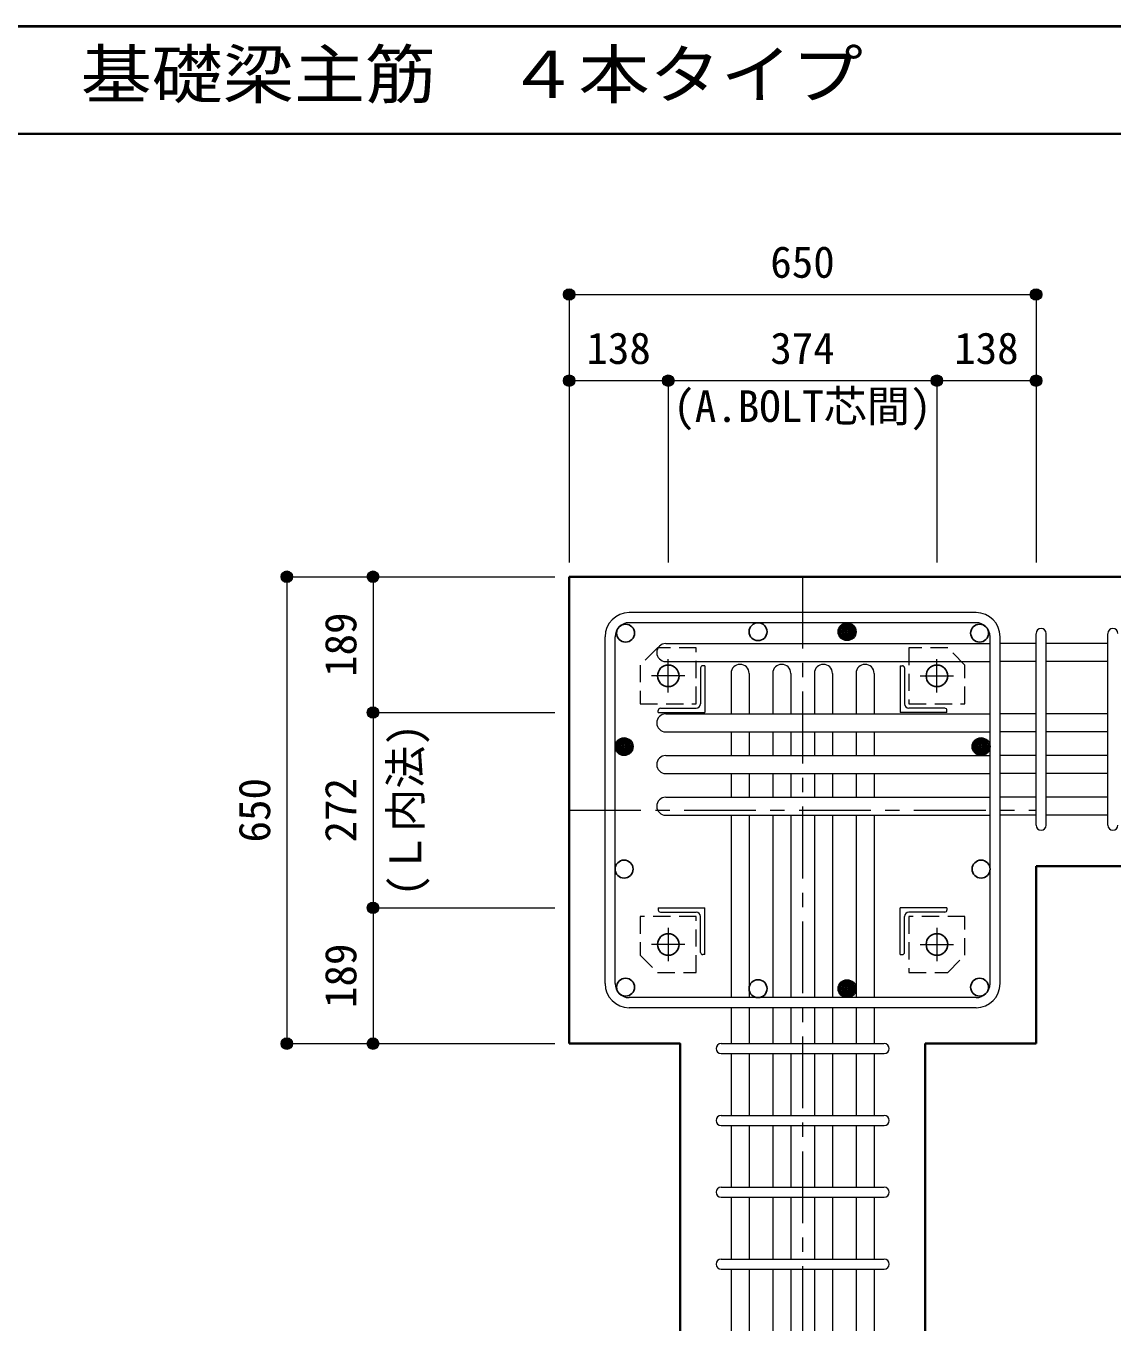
# Model space of a CAD drawing. Units: millimetres at full size, sheet at 1:20. Extents: x -3982 to 3969, y -2797 to 2801.
# Drawn here: x -628 to 885, y 984 to 2801 of the extents above; entities that cross this region are included whole.
import ezdxf
from ezdxf.enums import TextEntityAlignment as Align

# ---------------------------------------------------------------- set-up
doc = ezdxf.new("R2010")
doc.units = ezdxf.units.MM
doc.header["$LTSCALE"] = 20
doc.header["$PDMODE"] = 32
doc.header["$PDSIZE"] = 12
doc.linetypes.add('CHAIN1', pattern=[8, 5, -1, 1, -1])
doc.linetypes.add('DASHED1', pattern=[1.8, 1.2, -0.6])
for name, color, linetype, lineweight in [('6-1_躯体線', 2, 'Continuous', 35), ('6-2_A.Bolt_', 4, 'Continuous', 9), ('6-3_柱型主筋', 4, 'Continuous', 9), ('6-4_フープ', 7, 'Continuous', 18), ('6-5_梁主筋', 7, 'Continuous', 18), ('6-6_S.T.P.', 7, 'Continuous', 18), ('6-7_文字', 7, 'Continuous', 18), ('6-9', 4, 'DASHED1', 9), ('6-D_寸法', 4, 'Continuous', 9), ('F-0_枠', 6, 'Continuous', 40)]:
    doc.layers.add(name, color=color, linetype=linetype, lineweight=lineweight)
doc.styles.add('ＭＳ ゴシック', font='')
doc.styles.get('ＭＳ ゴシック').set_extended_font_data('MS Gothic')

msp = doc.modelspace()

# ---------------------------------------------------------------- linework, layer by layer
at = {"layer": '6-1_躯体線'}
for p, q in [((128.29, 1384.12), (128.29, 2034.12)), ((1178.29, 2034.12), (128.29, 2034.12)), ((1178.29, 1631.12), (778.29, 1631.12)), ((778.29, 1384.12), (778.29, 1631.12)), ((623.79, 984.12), (623.79, 1384.12)), ((778.29, 1384.12), (623.79, 1384.12))]:
    msp.add_line(p, q, dxfattribs=at)
msp.add_lwpolyline([(282.79, 984.12), (282.79, 1384.12), (128.29, 1384.12)], dxfattribs=at)
at = {"layer": '6-2_A.Bolt_', "linetype": 'CHAIN1'}
for p, q in [((266.29, 1872.92), (266.29, 1919.42)), ((640.29, 1872.92), (640.29, 1919.42)), ((289.49, 1896.12), (242.99, 1896.12)), ((617.09, 1896.12), (663.59, 1896.12)), ((266.29, 1545.32), (266.29, 1498.82)), ((640.29, 1545.32), (640.29, 1498.82)), ((289.49, 1522.12), (242.99, 1522.12)), ((617.09, 1522.12), (663.59, 1522.12))]:
    msp.add_line(p, q, dxfattribs=at)
at = {"layer": '6-2_A.Bolt_'}
for p, q in [((317.29, 1910.12), (314.29, 1910.12)), ((317.29, 1910.12), (317.29, 1845.12)), ((589.29, 1910.12), (589.29, 1845.12)), ((589.29, 1910.12), (592.29, 1910.12)), ((311.29, 1907.12), (311.29, 1857.12)), ((595.29, 1907.12), (595.29, 1857.12)), ((252.29, 1845.12), (252.29, 1848.12)), ((252.29, 1845.12), (317.29, 1845.12)), ((255.29, 1851.12), (305.29, 1851.12)), ((654.29, 1845.12), (589.29, 1845.12)), ((651.29, 1851.12), (601.29, 1851.12)), ((654.29, 1845.12), (654.29, 1848.12)), ((252.29, 1573.12), (317.29, 1573.12)), ((252.29, 1573.12), (252.29, 1570.13)), ((255.29, 1567.12), (305.29, 1567.12)), ((317.29, 1508.12), (317.29, 1573.12)), ((654.29, 1573.12), (589.29, 1573.12)), ((589.29, 1508.12), (589.29, 1573.12)), ((651.29, 1567.12), (601.29, 1567.12)), ((654.29, 1573.12), (654.29, 1570.12)), ((311.29, 1511.12), (311.29, 1561.12)), ((595.29, 1511.12), (595.29, 1561.12)), ((317.29, 1508.12), (314.29, 1508.12)), ((589.29, 1508.12), (592.29, 1508.12))]:
    msp.add_line(p, q, dxfattribs=at)
at = {"layer": '6-2_A.Bolt_', "color": 3, "lineweight": 25}
for centre in [(266.29, 1896.12), (640.29, 1896.12), (266.29, 1522.12), (640.29, 1522.12)]:
    msp.add_circle(centre, 15, dxfattribs=at)
at = {"layer": '6-2_A.Bolt_'}
for centre, radius, start, end in [((314.29, 1907.12), 3, 90, 180), ((592.29, 1907.12), 3, 0, 90), ((305.29, 1857.12), 6, 270, 0), ((601.29, 1857.12), 6, 180, 270), ((255.29, 1848.12), 3, 90, 180), ((651.29, 1848.12), 3, 0, 90), ((255.29, 1570.13), 3, 180, 270), ((305.29, 1561.12), 6, 0, 90), ((601.29, 1561.12), 6, 90, 180), ((651.29, 1570.12), 3, 270, 0), ((314.29, 1511.12), 3, 180, 270), ((592.29, 1511.12), 3, 270, 0)]:
    msp.add_arc(centre, radius, start, end, dxfattribs=at)
at = {"layer": '6-3_柱型主筋', "color": 3, "lineweight": 25}
for centre in [(206.84, 1955.57), (391.29, 1957.62), (699.74, 1955.57), (204.79, 1627.06), (701.79, 1627.06), (206.84, 1462.67), (391.29, 1460.62), (699.74, 1462.67)]:
    msp.add_circle(centre, 12.5, dxfattribs=at)
at = {"layer": '6-3_柱型主筋'}
for centre, radius in [((515.29, 1957.62), 12.5), ((515.29, 1957.62), 11.3), ((515.29, 1957.62), 10.1), ((515.29, 1957.62), 8.9), ((515.29, 1957.62), 7.7), ((515.29, 1957.62), 6.5), ((515.29, 1957.62), 5.3), ((515.29, 1957.62), 4.1), ((515.29, 1957.62), 2.9), ((515.29, 1957.62), 1.7), ((515.29, 1957.62), 0.5), ((204.79, 1797.62), 12.5), ((204.79, 1797.62), 11.3), ((204.79, 1797.62), 10.1), ((204.79, 1797.62), 8.9), ((204.79, 1797.62), 7.7), ((204.79, 1797.62), 6.5), ((204.79, 1797.62), 5.3), ((204.79, 1797.62), 4.1), ((204.79, 1797.62), 2.9), ((204.79, 1797.62), 1.7), ((701.79, 1797.62), 12.5), ((701.79, 1797.62), 11.3), ((701.79, 1797.62), 10.1), ((701.79, 1797.62), 8.9), ((701.79, 1797.62), 7.7), ((701.79, 1797.62), 6.5), ((701.79, 1797.62), 5.3), ((701.79, 1797.62), 4.1), ((701.79, 1797.62), 2.9), ((701.79, 1797.62), 1.7), ((204.79, 1797.62), 0.5), ((701.79, 1797.62), 0.5), ((515.29, 1460.62), 12.5), ((515.29, 1460.62), 11.3), ((515.29, 1460.62), 10.1), ((515.29, 1460.62), 8.9), ((515.29, 1460.62), 7.7), ((515.29, 1460.62), 6.5), ((515.29, 1460.62), 5.3), ((515.29, 1460.62), 4.1), ((515.29, 1460.62), 2.9), ((515.29, 1460.62), 1.7), ((515.29, 1460.62), 0.5)]:
    msp.add_circle(centre, radius, dxfattribs=at)
at = {"layer": '6-4_フープ'}
for p, q in [((694.79, 1984.12), (211.79, 1984.12)), ((694.79, 1970.12), (211.79, 1970.12)), ((178.29, 1467.62), (178.29, 1950.62)), ((192.29, 1467.62), (192.29, 1950.62)), ((714.29, 1467.62), (714.29, 1950.62)), ((728.29, 1467.62), (728.29, 1950.62)), ((694.79, 1448.12), (211.79, 1448.12)), ((694.79, 1434.12), (211.79, 1434.12))]:
    msp.add_line(p, q, dxfattribs=at)
for centre, radius, start, end in [((211.79, 1950.62), 33.5, 90, 180), ((694.79, 1950.62), 33.5, 0, 90), ((211.79, 1950.62), 19.5, 90, 180), ((694.79, 1950.62), 19.5, 0, 90), ((211.79, 1467.62), 33.5, 180, 270), ((211.79, 1467.62), 19.5, 180, 270), ((694.79, 1467.62), 19.5, 270, 0), ((694.79, 1467.62), 33.5, 270, 0)]:
    msp.add_arc(centre, radius, start, end, dxfattribs=at)
at = {"layer": '6-5_梁主筋'}
for p, q in [((262.79, 1941.07), (714.29, 1941.07)), ((778.29, 1941.07), (728.29, 1941.07)), ((878.29, 1941.07), (792.29, 1941.07)), ((262.79, 1916.07), (714.29, 1916.07)), ((778.29, 1916.07), (728.29, 1916.07)), ((878.29, 1916.07), (792.29, 1916.07)), ((353.79, 1899.62), (353.79, 1843.12)), ((378.79, 1899.62), (378.79, 1843.12)), ((411.79, 1899.62), (411.79, 1843.12)), ((436.79, 1899.62), (436.79, 1843.12)), ((469.79, 1899.62), (469.79, 1843.12)), ((494.79, 1899.62), (494.79, 1843.12)), ((527.79, 1899.62), (527.79, 1843.12)), ((552.79, 1899.62), (552.79, 1843.12)), ((262.79, 1843.12), (714.29, 1843.12)), ((778.29, 1843.12), (728.29, 1843.12)), ((878.29, 1843.12), (792.29, 1843.12)), ((262.79, 1818.12), (714.29, 1818.12)), ((353.79, 1818.12), (353.79, 1785.12)), ((378.79, 1818.12), (378.79, 1785.12)), ((411.79, 1818.12), (411.79, 1785.12)), ((436.79, 1818.12), (436.79, 1785.12)), ((469.79, 1818.12), (469.79, 1785.12)), ((494.79, 1818.12), (494.79, 1785.12)), ((527.79, 1818.12), (527.79, 1785.12)), ((552.79, 1818.12), (552.79, 1785.12)), ((778.29, 1818.12), (728.29, 1818.12)), ((878.29, 1818.12), (792.29, 1818.12)), ((262.79, 1785.12), (714.29, 1785.12)), ((778.29, 1785.12), (728.29, 1785.12)), ((878.29, 1785.12), (792.29, 1785.12)), ((262.79, 1760.12), (714.29, 1760.12)), ((353.79, 1760.12), (353.79, 1727.12)), ((378.79, 1760.12), (378.79, 1727.12)), ((411.79, 1760.12), (411.79, 1727.12)), ((436.79, 1760.12), (436.79, 1727.12)), ((469.79, 1760.12), (469.79, 1727.12)), ((494.79, 1760.12), (494.79, 1727.12)), ((527.79, 1760.12), (527.79, 1727.12)), ((552.79, 1760.12), (552.79, 1727.12)), ((778.29, 1760.12), (728.29, 1760.12)), ((878.29, 1760.12), (792.29, 1760.12)), ((262.79, 1727.12), (714.29, 1727.12)), ((778.29, 1727.12), (728.29, 1727.12)), ((878.29, 1727.12), (792.29, 1727.12)), ((262.79, 1702.12), (714.29, 1702.12)), ((353.79, 1702.12), (353.79, 1448.12)), ((378.79, 1702.12), (378.79, 1448.12)), ((411.79, 1702.12), (411.79, 1448.12)), ((436.79, 1702.12), (436.79, 1448.12)), ((469.79, 1702.12), (469.79, 1448.12)), ((494.79, 1702.12), (494.79, 1448.12)), ((527.79, 1702.12), (527.79, 1448.12)), ((552.79, 1702.12), (552.79, 1448.12)), ((778.29, 1702.12), (728.29, 1702.12)), ((878.29, 1702.12), (792.29, 1702.12)), ((353.79, 1434.12), (353.79, 1384.12)), ((378.79, 1434.12), (378.79, 1384.12)), ((411.79, 1434.12), (411.79, 1384.12)), ((436.79, 1434.12), (436.79, 1384.12)), ((469.79, 1434.12), (469.79, 1384.12)), ((494.79, 1434.12), (494.79, 1384.12)), ((527.79, 1434.12), (527.79, 1384.12)), ((552.79, 1434.12), (552.79, 1384.12)), ((353.79, 1370.12), (353.79, 1284.12)), ((378.79, 1370.12), (378.79, 1284.12)), ((411.79, 1370.12), (411.79, 1284.12)), ((436.79, 1370.12), (436.79, 1284.12)), ((469.79, 1370.12), (469.79, 1284.12)), ((494.79, 1370.12), (494.79, 1284.12)), ((527.79, 1370.12), (527.79, 1284.12)), ((552.79, 1370.12), (552.79, 1284.12)), ((353.79, 1270.12), (353.79, 1184.12)), ((378.79, 1270.12), (378.79, 1184.12)), ((411.79, 1270.12), (411.79, 1184.12)), ((436.79, 1270.12), (436.79, 1184.12)), ((469.79, 1270.12), (469.79, 1184.12)), ((494.79, 1270.12), (494.79, 1184.12)), ((527.79, 1270.12), (527.79, 1184.12)), ((552.79, 1270.12), (552.79, 1184.12)), ((353.79, 1170.12), (353.79, 1084.12)), ((378.79, 1170.12), (378.79, 1084.12)), ((411.79, 1170.12), (411.79, 1084.12)), ((436.79, 1170.12), (436.79, 1084.12)), ((469.79, 1170.12), (469.79, 1084.12)), ((494.79, 1170.12), (494.79, 1084.12)), ((527.79, 1170.12), (527.79, 1084.12)), ((552.79, 1170.12), (552.79, 1084.12)), ((353.79, 1070.12), (353.79, 984.12)), ((378.79, 1070.12), (378.79, 984.12)), ((411.79, 1070.12), (411.79, 984.12)), ((436.79, 1070.12), (436.79, 984.12)), ((469.79, 1070.12), (469.79, 984.12)), ((494.79, 1070.12), (494.79, 984.12)), ((527.79, 1070.12), (527.79, 984.12)), ((552.79, 1070.12), (552.79, 984.12))]:
    msp.add_line(p, q, dxfattribs=at)
for centre, start, end in [((262.79, 1928.57), 90, 180), ((262.79, 1928.57), 180, 270), ((366.29, 1899.62), 90, 180), ((366.29, 1899.62), 0, 90), ((424.29, 1899.62), 90, 180), ((424.29, 1899.62), 0, 90), ((482.29, 1899.62), 90, 180), ((482.29, 1899.62), 0, 90), ((540.29, 1899.62), 90, 180), ((540.29, 1899.62), 0, 90), ((262.79, 1830.62), 90, 180), ((262.79, 1830.62), 180, 270), ((262.79, 1772.62), 90, 180), ((262.79, 1772.62), 180, 270), ((262.79, 1714.62), 90, 180), ((262.79, 1714.62), 180, 270)]:
    msp.add_arc(centre, 12.5, start, end, dxfattribs=at)
at = {"layer": '6-6_S.T.P.'}
for p, q in [((778.29, 1688.12), (778.29, 1954.68)), ((778.29, 1688.12), (778.29, 1954.68)), ((778.29, 1688.12), (778.29, 1954.68)), ((778.29, 1688.12), (778.29, 1954.68)), ((792.29, 1688.12), (792.29, 1954.68)), ((792.29, 1688.12), (792.29, 1954.68)), ((792.29, 1688.12), (792.29, 1954.68)), ((792.29, 1688.12), (792.29, 1954.68)), ((878.29, 1688.12), (878.29, 1954.68)), ((339.79, 1384.12), (566.4, 1384.12)), ((339.79, 1370.12), (566.4, 1370.12)), ((339.79, 1284.12), (566.4, 1284.12)), ((339.79, 1270.12), (566.4, 1270.12)), ((339.79, 1184.12), (566.4, 1184.12)), ((339.79, 1170.12), (566.4, 1170.12)), ((339.79, 1084.12), (566.4, 1084.12)), ((339.79, 1070.12), (566.4, 1070.12))]:
    msp.add_line(p, q, dxfattribs=at)
for centre, start, end in [((785.29, 1955.07), 0, 180), ((785.29, 1955.07), 0, 180), ((785.29, 1955.07), 0, 180), ((785.29, 1955.07), 0, 180), ((885.29, 1955.07), 0, 180), ((785.29, 1688.12), 180, 0), ((785.29, 1688.12), 180, 0), ((785.29, 1688.12), 180, 0), ((785.29, 1688.12), 180, 0), ((885.29, 1688.12), 180, 0), ((339.79, 1377.12), 90, 270), ((339.79, 1377.12), 90, 270), ((339.79, 1377.12), 90, 270), ((339.79, 1377.12), 90, 270), ((566.79, 1377.12), 270, 90), ((566.79, 1377.12), 270, 90), ((566.79, 1377.12), 270, 90), ((566.79, 1377.12), 270, 90), ((339.79, 1277.12), 90, 270), ((566.79, 1277.12), 270, 90), ((339.79, 1177.12), 90, 270), ((566.79, 1177.12), 270, 90), ((339.79, 1077.12), 90, 270), ((566.79, 1077.12), 270, 90)]:
    msp.add_arc(centre, 7, start, end, dxfattribs=at)
at = {"layer": '6-9'}
for points in [[(305.29, 1857.12), (305.29, 1935.12), (251.29, 1935.12), (227.29, 1911.12), (227.29, 1857.12)], [(601.29, 1857.12), (679.29, 1857.12), (679.29, 1911.12), (655.29, 1935.12), (601.29, 1935.12)], [(305.29, 1561.12), (227.29, 1561.12), (227.29, 1507.12), (251.29, 1483.12), (305.29, 1483.12)], [(601.29, 1561.12), (601.29, 1483.12), (655.29, 1483.12), (679.29, 1507.12), (679.29, 1561.12)]]:
    msp.add_lwpolyline(points, close=True, dxfattribs=at)
at = {"layer": '6-D_寸法'}
for p, q in [((128.29, 2427.15), (778.29, 2427.15)), ((778.29, 2427.15), (778.29, 2307.15)), ((128.29, 2307.15), (266.29, 2307.15)), ((266.29, 2307.15), (266.29, 2054.12)), ((266.29, 2307.15), (640.29, 2307.15)), ((640.29, 2307.15), (640.29, 2054.12)), ((640.29, 2307.15), (778.29, 2307.15)), ((778.29, 2307.15), (778.29, 2054.12)), ((-264.74, 2034.12), (-144.74, 2034.12)), ((-264.74, 2034.12), (-264.74, 1384.12)), ((-144.74, 2034.12), (108.29, 2034.12)), ((-144.74, 2034.12), (-144.74, 1845.12)), ((-144.74, 1845.12), (108.29, 1845.12)), ((-144.74, 1845.12), (-144.74, 1573.12)), ((-144.74, 1573.12), (108.29, 1573.12)), ((-144.74, 1573.12), (-144.74, 1384.12))]:
    msp.add_line(p, q, dxfattribs=at)
at = {"layer": '6-D_寸法', "linetype": 'CHAIN1'}
for p, q in [((453.29, 2034.12), (453.29, 984.12)), ((128.29, 1709.12), (778.29, 1709.12))]:
    msp.add_line(p, q, dxfattribs=at)
at = {"layer": '6-D_寸法'}
for points in [[(128.29, 2427.15), (128.29, 2307.15), (128.29, 2054.12)], [(-264.74, 1384.12), (-144.74, 1384.12), (108.29, 1384.12)]]:
    msp.add_lwpolyline(points, dxfattribs=at)
for centre, radius in [((128.29, 2427.15), 8), ((128.29, 2427.15), 7.2), ((778.29, 2427.15), 8), ((778.29, 2427.15), 7.2), ((128.29, 2427.15), 6.4), ((128.29, 2427.15), 5.6), ((128.29, 2427.15), 4.8), ((128.29, 2427.15), 4), ((128.29, 2427.15), 3.2), ((128.29, 2427.15), 2.4), ((128.29, 2427.15), 1.6), ((128.29, 2427.15), 0.8), ((778.29, 2427.15), 6.4), ((778.29, 2427.15), 5.6), ((778.29, 2427.15), 4.8), ((778.29, 2427.15), 4), ((778.29, 2427.15), 3.2), ((778.29, 2427.15), 2.4), ((778.29, 2427.15), 1.6), ((778.29, 2427.15), 0.8), ((128.29, 2307.15), 8), ((128.29, 2307.15), 7.2), ((128.29, 2307.15), 6.4), ((128.29, 2307.15), 5.6), ((128.29, 2307.15), 4.8), ((128.29, 2307.15), 4), ((128.29, 2307.15), 3.2), ((128.29, 2307.15), 2.4), ((128.29, 2307.15), 1.6), ((128.29, 2307.15), 0.8), ((266.29, 2307.15), 8), ((266.29, 2307.15), 7.2), ((266.29, 2307.15), 6.4), ((266.29, 2307.15), 5.6), ((266.29, 2307.15), 4.8), ((266.29, 2307.15), 4), ((266.29, 2307.15), 3.2), ((266.29, 2307.15), 2.4), ((266.29, 2307.15), 1.6), ((266.29, 2307.15), 0.8), ((640.29, 2307.15), 8), ((640.29, 2307.15), 7.2), ((640.29, 2307.15), 6.4), ((640.29, 2307.15), 5.6), ((640.29, 2307.15), 4.8), ((640.29, 2307.15), 4), ((640.29, 2307.15), 3.2), ((640.29, 2307.15), 2.4), ((640.29, 2307.15), 1.6), ((640.29, 2307.15), 0.8), ((778.29, 2307.15), 8), ((778.29, 2307.15), 7.2), ((778.29, 2307.15), 6.4), ((778.29, 2307.15), 5.6), ((778.29, 2307.15), 4.8), ((778.29, 2307.15), 4), ((778.29, 2307.15), 3.2), ((778.29, 2307.15), 2.4), ((778.29, 2307.15), 1.6), ((778.29, 2307.15), 0.8), ((-264.74, 2034.12), 8), ((-264.74, 2034.12), 7.2), ((-264.74, 2034.12), 6.4), ((-264.74, 2034.12), 5.6), ((-264.74, 2034.12), 4.8), ((-264.74, 2034.12), 4), ((-264.74, 2034.12), 3.2), ((-264.74, 2034.12), 2.4), ((-264.74, 2034.12), 1.6), ((-264.74, 2034.12), 0.8), ((-144.74, 2034.12), 8), ((-144.74, 2034.12), 7.2), ((-144.74, 2034.12), 6.4), ((-144.74, 2034.12), 5.6), ((-144.74, 2034.12), 4.8), ((-144.74, 2034.12), 4), ((-144.74, 2034.12), 3.2), ((-144.74, 2034.12), 2.4), ((-144.74, 2034.12), 1.6), ((-144.74, 2034.12), 0.8), ((-144.74, 1845.12), 8), ((-144.74, 1845.12), 7.2), ((-144.74, 1845.12), 6.4), ((-144.74, 1845.12), 5.6), ((-144.74, 1845.12), 4.8), ((-144.74, 1845.12), 4), ((-144.74, 1845.12), 3.2), ((-144.74, 1845.12), 2.4), ((-144.74, 1845.12), 1.6), ((-144.74, 1845.12), 0.8), ((-144.74, 1573.12), 8), ((-144.74, 1573.12), 7.2), ((-144.74, 1573.12), 6.4), ((-144.74, 1573.12), 5.6), ((-144.74, 1573.12), 4.8), ((-144.74, 1573.12), 4), ((-144.74, 1573.12), 3.2), ((-144.74, 1573.12), 2.4), ((-144.74, 1573.12), 1.6), ((-144.74, 1573.12), 0.8), ((-264.74, 1384.12), 8), ((-264.74, 1384.12), 7.2), ((-264.74, 1384.12), 6.4), ((-264.74, 1384.12), 5.6), ((-264.74, 1384.12), 4.8), ((-264.74, 1384.12), 4), ((-264.74, 1384.12), 3.2), ((-264.74, 1384.12), 2.4), ((-264.74, 1384.12), 1.6), ((-264.74, 1384.12), 0.8), ((-144.74, 1384.12), 8), ((-144.74, 1384.12), 7.2), ((-144.74, 1384.12), 6.4), ((-144.74, 1384.12), 5.6), ((-144.74, 1384.12), 4.8), ((-144.74, 1384.12), 4), ((-144.74, 1384.12), 3.2), ((-144.74, 1384.12), 2.4), ((-144.74, 1384.12), 1.6), ((-144.74, 1384.12), 0.8)]:
    msp.add_circle(centre, radius, dxfattribs=at)
at = {"layer": '6-D_寸法', "color": 7}
for p in [(128.29, 2427.15), (778.29, 2427.15), (128.29, 2307.15), (266.29, 2307.15), (640.29, 2307.15), (778.29, 2307.15), (-264.74, 2034.12), (-144.74, 2034.12), (-144.74, 1845.12), (-144.74, 1573.12), (-264.74, 1384.12), (-144.74, 1384.12)]:
    msp.add_point(p, dxfattribs=at)
at = {"layer": 'F-0_枠'}
msp.add_line((-3981.92, 2800.77), (3969.4, 2800.77), dxfattribs=at)
at = {"layer": 'F-0_枠', "color": 2, "lineweight": 35}
msp.add_line((-3981.92, 2650.77), (2482.4, 2650.77), dxfattribs=at)

# ---------------------------------------------------------------- texts
at = {"layer": '6-7_文字', "color": 2, "style": 'ＭＳ ゴシック', "width": 1.1}
msp.add_text('\u3000\u3000基礎梁主筋\u3000４本タイプ', height=65.98, dxfattribs=at).set_placement((-749.76, 2680.77), align=Align.BOTTOM_LEFT)
at = {"layer": '6-D_寸法', "style": 'ＭＳ ゴシック'}
for s, p in [('650', (408.29, 2437.15)), ('138', (152.29, 2317.15)), ('374', (408.29, 2317.15)), ('138', (664.29, 2317.15)), ('(A.BOLT芯間)', (273.29, 2236.42))]:
    msp.add_text(s, height=43.99, dxfattribs=at).set_placement(p, align=Align.BOTTOM_LEFT)
for s, p in [('189', (-154.74, 1894.62)), ('(Ｌ内法)', (-64.52, 1589.12)), ('650', (-274.74, 1664.12)), ('272', (-154.74, 1664.12)), ('189', (-154.74, 1433.62))]:
    msp.add_text(s, height=43.99, rotation=90, dxfattribs=at).set_placement(p, align=Align.BOTTOM_LEFT)

doc.saveas('drawing.dxf')
